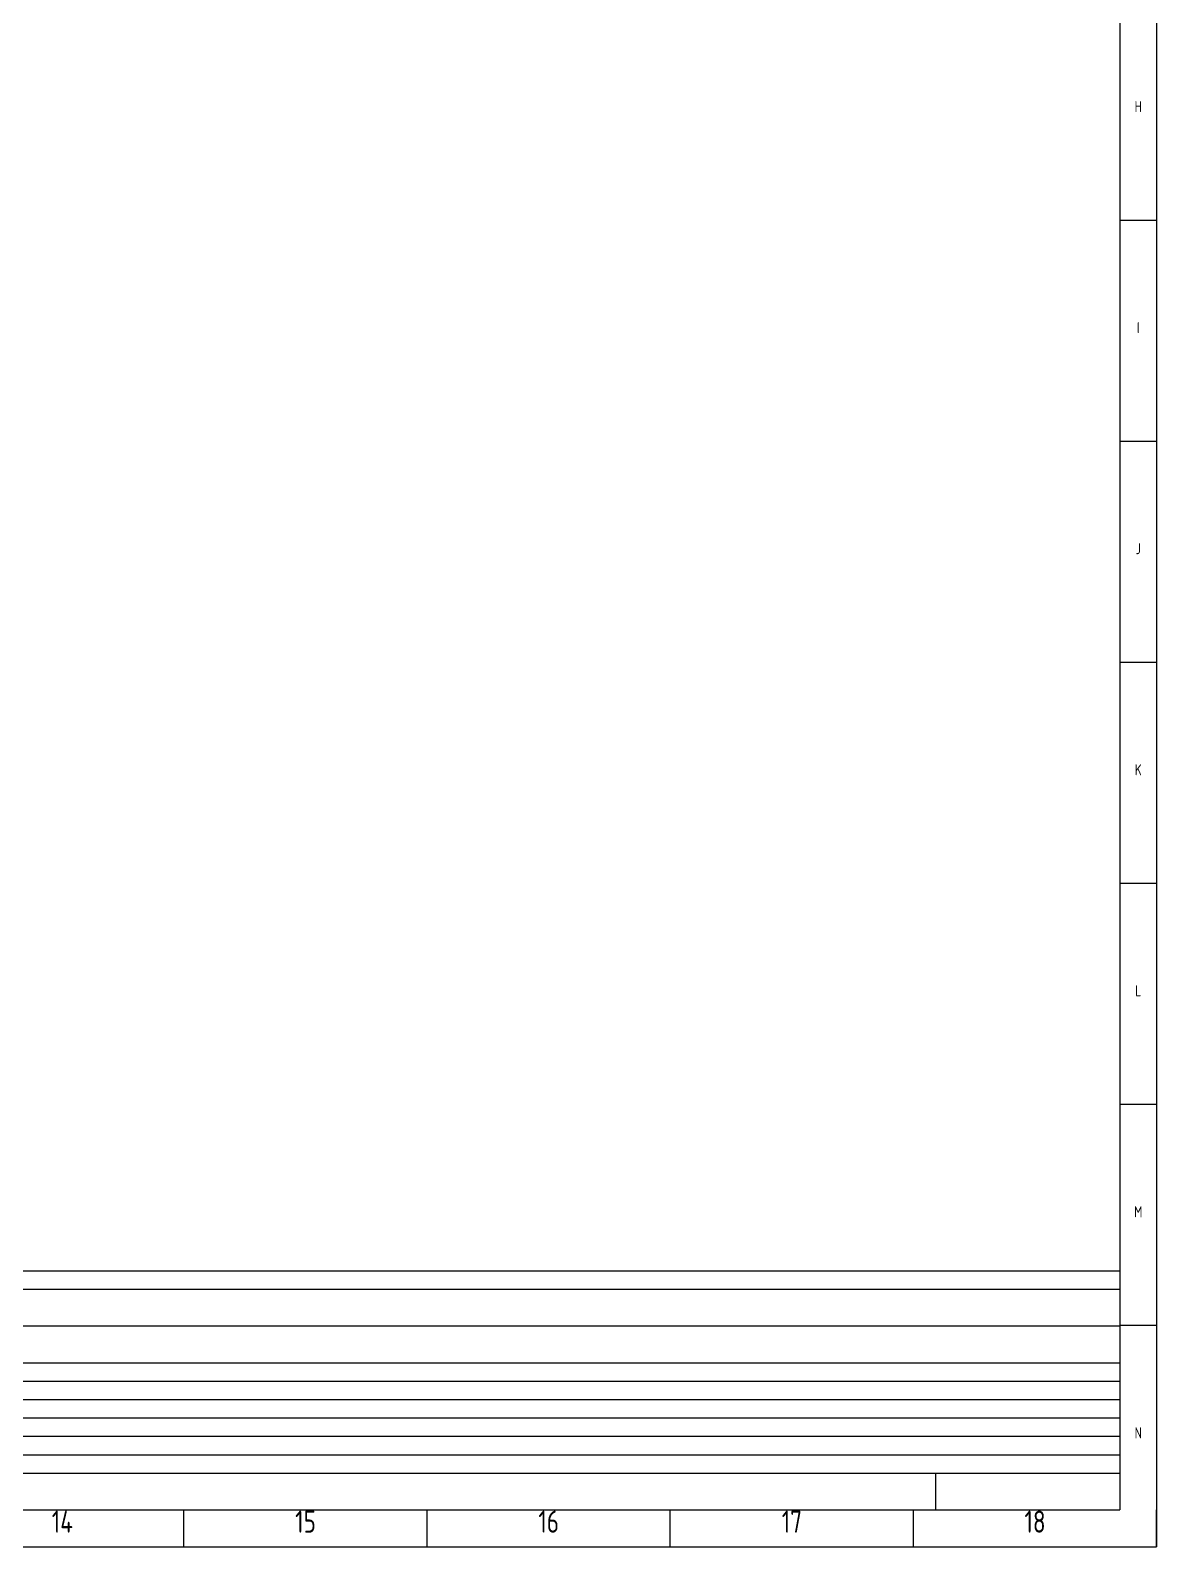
# Model space of a CAD drawing. Header units: millimetres. Extents: x -75 to 1114, y 1275 to 2116.
# Drawn here: x 808.1 to 1114, y 1275 to 1687.1 of the extents above; entities that cross this region are included whole.
import ezdxf
from ezdxf.enums import TextEntityAlignment as Align

# ---------------------------------------------------------------- set-up
doc = ezdxf.new("R2010")
doc.units = ezdxf.units.MM
doc.layers.add('图框', color=1, linetype='Continuous')
doc.styles.get("Standard").update_dxf_attribs({"font": 'tssdeng', "bigfont": 'tssdchn'})

msp = doc.modelspace()

# ---------------------------------------------------------------- linework, layer by layer
at = {"layer": '图框', "linetype": 'Continuous'}
for p, q in [((1114, 2116), (1114, 1275)), ((1104, 2106), (1104, 1285)), ((1114, 1635.43), (1104, 1635.43)), ((1114, 1575.36), (1104, 1575.36)), ((1114, 1515.29), (1104, 1515.29)), ((1114, 1455.21), (1104, 1455.21)), ((1114, 1395.14), (1104, 1395.14)), ((-50, 1350), (1104, 1350)), ((0, 1345), (1104, 1345)), ((0, 1335), (1104, 1335)), ((1114, 1335.07), (1104, 1335.07)), ((0, 1325), (1104, 1325)), ((-50, 1320), (1104, 1320)), ((-50, 1315), (1104, 1315)), ((-50, 1310), (1104, 1310)), ((-50, 1305), (1104, 1305)), ((-50, 1300), (1104, 1300)), ((-50, 1295), (1104, 1295)), ((1054, 1285), (1054, 1295)), ((-50, 1285), (1104, 1285)), ((849.78, 1275), (849.78, 1285)), ((915.83, 1275), (915.83, 1285)), ((981.89, 1275), (981.89, 1285)), ((1047.94, 1275), (1047.94, 1285)), ((1114, 1275), (1114, 1285)), ((-75, 1275), (1114, 1275))]:
    msp.add_line(p, q, dxfattribs=at)

# ---------------------------------------------------------------- texts
at = {"layer": '图框', "linetype": 'Continuous', "width": 0.8}
for s, height, p in [('H', 3, (1109, 1663.96)), ('I', 3, (1109, 1603.89)), ('J', 3, (1109, 1543.82)), ('K', 3, (1109, 1483.75)), ('L', 3, (1109, 1423.68)), ('M', 3, (1109, 1363.61)), ('N', 3, (1109, 1303.54)), ('14', 6, (816.75, 1277)), ('15', 6, (882.81, 1277)), ('16', 6, (948.86, 1277)), ('17', 6, (1014.92, 1277)), ('18', 6, (1080.97, 1277))]:
    msp.add_text(s, height=height, dxfattribs=at).set_placement(p, align=Align.BOTTOM_CENTER)

doc.saveas('drawing.dxf')
